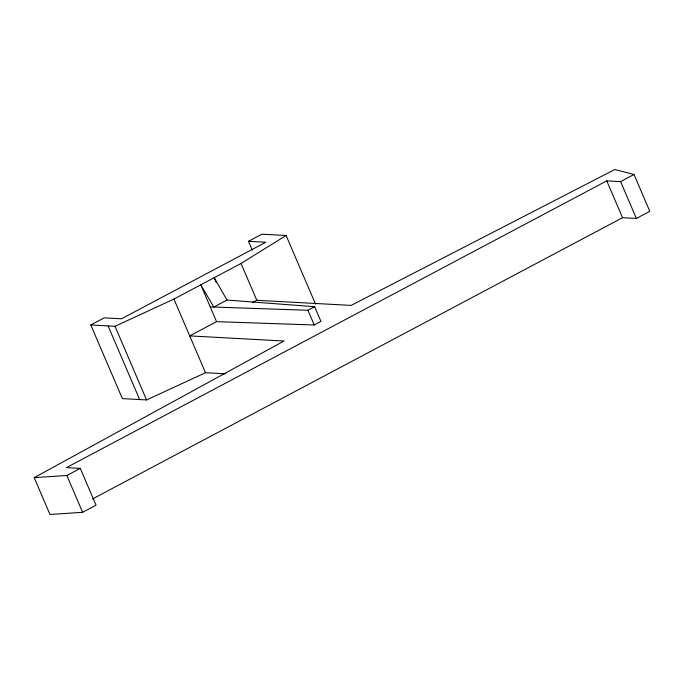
<?xml version="1.0" encoding="UTF-8"?>
<svg xmlns="http://www.w3.org/2000/svg" width="684" height="684" viewBox="0 0 684 684"><rect width="100%" height="100%" fill="white"/><g stroke="black" fill="none" stroke-linecap="round" stroke-linejoin="round"><path stroke-width="1.03" d="M225.634 373.806L205.499 372.712L146.573 399.935L122.368 398.618L90.801 324.977L115.015 326.294L173.933 299.07L241.033 263.46L286.117 235.493L315.581 304.226M92.588 498.935L622.543 217.692L636.376 218.444L649.8 211.322L634.017 174.505L620.602 181.628L606.768 180.875L66.433 467.617L80.267 468.369L96.051 505.194L82.627 512.316L49.983 514.471L34.2 477.646L284.031 341.017L189.716 335.895L216.554 321.651L314.221 324.994L320.933 321.429L314.623 306.706L226.994 300.054L213.827 307.048L200.771 284.826L216.554 321.651M90.801 324.977L104.225 317.855L121.513 318.795L265.785 242.239L248.489 241.298L252.276 250.13M248.489 241.298L261.912 234.176L286.117 235.493M252.191 302.738L256.816 300.285L351.131 305.406L614.788 169.529L634.017 174.505M210.244 306.919L307.911 310.262L314.623 306.706M34.2 477.646L66.852 475.491L80.267 468.369M226.994 300.054L214.195 277.704L216.255 282.509M620.602 181.628L636.376 218.444M606.768 180.875L622.543 217.692M307.911 310.262L314.221 324.994M241.033 263.46L256.816 300.285M173.933 299.07L205.499 372.712M115.015 326.294L146.573 399.935M108.098 325.917L139.656 399.559M66.852 475.491L82.627 512.316"/></g></svg>
